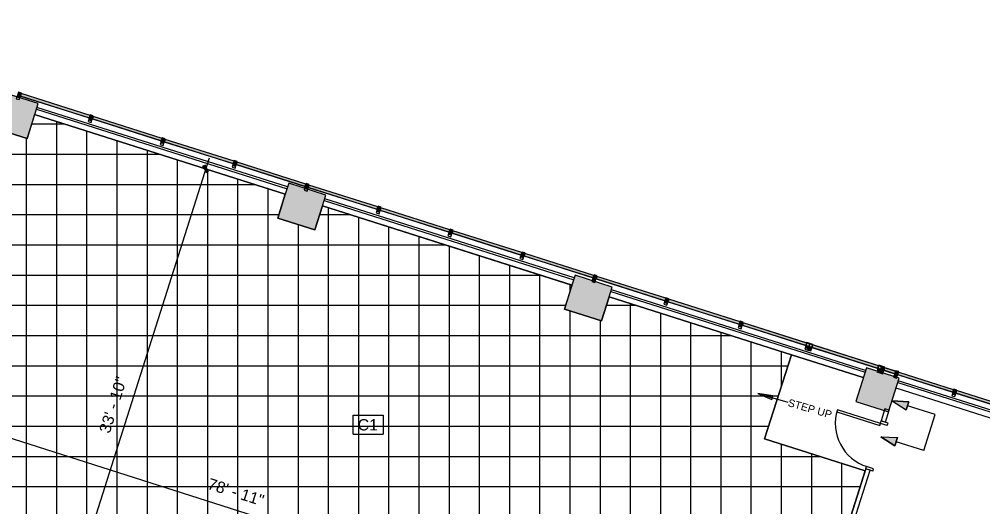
# Model space of a CAD drawing. Header units: inches. Extents: x 385 to 2249, y -1781 to -36.
# Drawn here: x 858 to 1624, y -472 to -85 of the extents above; entities that cross this region are included whole.
import ezdxf

# ---------------------------------------------------------------- set-up
doc = ezdxf.new("R2010")
doc.units = ezdxf.units.IN
doc.header["$MEASUREMENT"] = 0
for name, color, linetype, lineweight in [('A-ANNO-DIMS', 211, 'Continuous', 9), ('A-ANNO-DIMS-96', 211, 'Continuous', 9), ('A-ANNO-KEYN', 231, 'Continuous', 9), ('A-ANNO-NOTE', 131, 'Continuous', 9), ('A-COLS', 52, 'Continuous', 13), ('A-DETL', 90, 'Continuous', 9), ('A-DETL-GENF', 92, 'Continuous', 9), ('A-DETL-THIN', 151, 'Continuous', 9), ('A-DOOR', 31, 'Continuous', 13), ('A-DOOR-FRAM', 31, 'Continuous', 20), ('A-GLAZ-CURT', 52, 'Continuous', 13), ('A-GLAZ-CWMG', 51, 'Continuous', 13), ('A-WALL', 113, 'Continuous', 13), ('G-ANNO-TEXT', 231, 'Continuous', 9), ('I-WALL', 2, 'Continuous', 13)]:
    doc.layers.add(name, color=color, linetype=linetype, lineweight=lineweight)
doc.styles.add('Arial', font='arial.ttf', dxfattribs={"height": 9})
doc.styles.add('Swis721 Lt BT', font='swissl.ttf', dxfattribs={"height": 9})
doc.styles.add('Swis721 Lt BT_1', font='swissl.ttf', dxfattribs={"height": 6})
doc.dimstyles.new('OTJ_-_3_32__Linear__1__Tolerance', dxfattribs={"dimscale": 12, "dimtxt": 9.497835, "dimasz": 0.375, "dimexe": 0.75, "dimexo": 0.5, "dimgap": 0.5, "dimtad": 1, "dimdec": 0, "dimzin": 3, "dimdsep": 46, "dimlunit": 4, "dimtxsty": 'Swis721 Lt BT', "dimblk1": 'OBLIQUE', "dimblk2": 'OBLIQUE', "dimsah": 1, "dimcen": 0.09, "dimdle": 0.75, "dimazin": 0, "dimtfac": 1, "dimtdec": 4, "dimtix": 1, "dimtmove": 0, "dimatfit": 3, "dimfxl": 1, "dimtvp": 1, "dimfrac": 2, "dimtolj": 1, "dimtzin": 0, "dimarcsym": 2})
pattern_1 = [(0, (0, 0), (0, 24), []), (90, (0, 0), (-24, 1e-15), [])]

# ---------------------------------------------------------------- blocks, each defined once
blk = doc.blocks.new('System Panel - Glazed 2-5035624-Level 6 CONSTRUCTION')
at = {"layer": 'A-GLAZ-CURT', "lineweight": 9}
blk.add_hatch(color=7, dxfattribs=at).paths.add_polyline_path([(28.75, 0.25), (28.75, 2.25), (-28.75, 2.25), (-28.75, 0.25)], flags=0)
at = {"layer": 'A-GLAZ-CURT', "color": 8, "lineweight": 20}
for p, q in [((28.75, 2.25), (-28.75, 2.25)), ((-28.75, 2.25), (-28.75, 0.25)), ((-28.75, 0.25), (28.75, 0.25)), ((28.75, 0.25), (28.75, 2.25))]:
    blk.add_line(p, q, dxfattribs=at)
blk = doc.blocks.new('System Panel - Glazed 2-5035862-Level 6 CONSTRUCTION')
at = {"layer": 'A-GLAZ-CURT', "lineweight": 9}
blk.add_hatch(color=7, dxfattribs=at).paths.add_polyline_path([(28.75, 0.25), (28.75, 2.25), (-19.66, 2.25), (-19.66, 0.25), (-16.07, 0.25)], flags=0)
at = {"layer": 'A-GLAZ-CURT', "color": 8, "lineweight": 20}
for p, q in [((28.75, 2.25), (-28.75, 2.25)), ((-28.75, 2.25), (-28.75, 0.25)), ((-28.75, 0.25), (28.75, 0.25)), ((28.75, 0.25), (28.75, 2.25))]:
    blk.add_line(p, q, dxfattribs=at)
blk = doc.blocks.new('Rectangular Mullion - 2_5_ x 5_ rectangular-5019623-Level 6 CONSTRUCTION')
at = {"layer": 'A-GLAZ-CWMG', "lineweight": 9}
blk.add_hatch(color=7, dxfattribs=at).paths.add_polyline_path([(0, 1.76), (0, -2.75), (-2.5, -2.75), (-2.5, 1.76), (-1.23, 1.76)], flags=0)
at = {"layer": 'A-GLAZ-CWMG', "color": 8, "lineweight": 20}
for p, q in [((-2.5, 2.75), (0, 2.75)), ((-2.5, -2.75), (-2.5, 2.75)), ((0, 2.75), (0, -2.75)), ((0, -2.75), (-2.5, -2.75))]:
    blk.add_line(p, q, dxfattribs=at)
blk = doc.blocks.new('System Panel - Glazed 2-5036060-Level 6 CONSTRUCTION')
at = {"layer": 'A-GLAZ-CURT', "color": 8, "lineweight": 20}
for p, q in [((28.75, 2.25), (-28.75, 2.25)), ((-28.75, 2.25), (-28.75, 0.25)), ((-28.75, 0.25), (28.75, 0.25)), ((28.75, 0.25), (28.75, 2.25))]:
    blk.add_line(p, q, dxfattribs=at)
blk = doc.blocks.new('Rectangular Mullion - 2_5_ x 5_ rectangular-5019624-Level 6 CONSTRUCTION')
at = {"layer": 'A-GLAZ-CWMG', "lineweight": 9}
h = blk.add_hatch(color=7, dxfattribs=at)
h.paths.add_polyline_path([(-2.5, 2.75), (-2.5, -0.25), (0, -0.25), (0, 2.75), (-1.75, 2.75)], flags=0)
h.paths.add_polyline_path([(-2.5, -2.25), (-2.5, -2.75), (0, -2.75), (0, -2.25), (-1.87, -2.25)], flags=0)
at = {"layer": 'A-GLAZ-CWMG', "color": 8, "lineweight": 20}
for p, q in [((0, 2.75), (-2.5, 2.75)), ((-2.5, 2.75), (-2.5, -2.75)), ((0, -2.75), (0, 2.75)), ((-2.5, -2.75), (0, -2.75))]:
    blk.add_line(p, q, dxfattribs=at)
blk = doc.blocks.new('System Panel - Glazed 2-5327704-Level 6 CONSTRUCTION')
at = {"layer": 'A-GLAZ-CURT', "lineweight": 9}
blk.add_hatch(color=7, dxfattribs=at).paths.add_polyline_path([(63.54, 0.25), (63.54, 2.25), (-63.54, 2.25), (-63.54, 0.25), (42.92, 0.25)], flags=0)
at = {"layer": 'A-GLAZ-CURT', "color": 8, "lineweight": 20}
for p, q in [((63.54, 2.25), (-63.54, 2.25)), ((-63.54, 2.25), (-63.54, 0.25)), ((-63.54, 0.25), (63.54, 0.25)), ((63.54, 0.25), (63.54, 2.25))]:
    blk.add_line(p, q, dxfattribs=at)
blk = doc.blocks.new('System Panel - Glazed 2-5036250-Level 6 CONSTRUCTION')
at = {"layer": 'A-GLAZ-CURT', "lineweight": 9}
blk.add_hatch(color=7, dxfattribs=at).paths.add_polyline_path([(29.75, 0.25), (29.75, 2.25), (-29.75, 2.25), (-29.75, 0.25), (25.95, 0.25)], flags=0)
at = {"layer": 'A-GLAZ-CURT', "color": 8, "lineweight": 20}
for p, q in [((29.75, 2.25), (-29.75, 2.25)), ((-29.75, 2.25), (-29.75, 0.25)), ((-29.75, 0.25), (29.75, 0.25)), ((29.75, 0.25), (29.75, 2.25))]:
    blk.add_line(p, q, dxfattribs=at)
blk = doc.blocks.new('System Panel - Glazed 2-5036446-Level 6 CONSTRUCTION')
at = {"layer": 'A-GLAZ-CURT', "lineweight": 9}
blk.add_hatch(color=7, dxfattribs=at).paths.add_polyline_path([(28.75, 0.25), (28.75, 2.25), (-28.75, 2.25), (-28.75, 0.25), (18.86, 0.25)], flags=0)
at = {"layer": 'A-GLAZ-CURT', "color": 8, "lineweight": 20}
for p, q in [((28.75, 2.25), (-28.75, 2.25)), ((-28.75, 2.25), (-28.75, 0.25)), ((-28.75, 0.25), (28.75, 0.25)), ((28.75, 0.25), (28.75, 2.25))]:
    blk.add_line(p, q, dxfattribs=at)
blk = doc.blocks.new('System Panel - Glazed 2-5026264-Level 6 CONSTRUCTION')
at = {"layer": 'A-GLAZ-CURT', "lineweight": 9}
blk.add_hatch(color=7, dxfattribs=at).paths.add_polyline_path([(28.75, 0.25), (28.75, 2.25), (-28.75, 2.25), (-28.75, 0.25), (26.06, 0.25)], flags=0)
at = {"layer": 'A-GLAZ-CURT', "color": 8, "lineweight": 20}
for p, q in [((28.75, 2.25), (-28.75, 2.25)), ((-28.75, 2.25), (-28.75, 0.25)), ((-28.75, 0.25), (28.75, 0.25)), ((28.75, 0.25), (28.75, 2.25))]:
    blk.add_line(p, q, dxfattribs=at)
blk = doc.blocks.new('System Panel - Glazed 2-5036779-Level 6 CONSTRUCTION')
at = {"layer": 'A-GLAZ-CURT', "lineweight": 9}
blk.add_hatch(color=7, dxfattribs=at).paths.add_polyline_path([(28.75, 0.25), (28.75, 2.25), (-28.75, 2.25), (-28.75, 0.25)], flags=0)
at = {"layer": 'A-GLAZ-CURT', "color": 8, "lineweight": 20}
for p, q in [((28.75, 2.25), (-28.75, 2.25)), ((-28.75, 2.25), (-28.75, 0.25)), ((-28.75, 0.25), (28.75, 0.25)), ((28.75, 0.25), (28.75, 2.25))]:
    blk.add_line(p, q, dxfattribs=at)
blk = doc.blocks.new('System Panel - Glazed 2-5036977-Level 6 CONSTRUCTION')
at = {"layer": 'A-GLAZ-CURT', "lineweight": 9}
blk.add_hatch(color=7, dxfattribs=at).paths.add_polyline_path([(28.75, 0.25), (28.75, 2.25), (-28.75, 2.25), (-28.75, 0.25), (22.65, 0.25)], flags=0)
at = {"layer": 'A-GLAZ-CURT', "color": 8, "lineweight": 20}
for p, q in [((28.75, 2.25), (-28.75, 2.25)), ((-28.75, 2.25), (-28.75, 0.25)), ((-28.75, 0.25), (28.75, 0.25)), ((28.75, 0.25), (28.75, 2.25))]:
    blk.add_line(p, q, dxfattribs=at)
blk = doc.blocks.new('System Panel - Glazed 2-5037066-Level 6 CONSTRUCTION')
at = {"layer": 'A-GLAZ-CURT', "lineweight": 9}
blk.add_hatch(color=7, dxfattribs=at).paths.add_polyline_path([(28.75, 0.25), (28.75, 2.25), (-28.75, 2.25), (-28.75, 0.25), (19.62, 0.25)], flags=0)
at = {"layer": 'A-GLAZ-CURT', "color": 8, "lineweight": 20}
for p, q in [((28.75, 2.25), (-28.75, 2.25)), ((-28.75, 2.25), (-28.75, 0.25)), ((-28.75, 0.25), (28.75, 0.25)), ((28.75, 0.25), (28.75, 2.25))]:
    blk.add_line(p, q, dxfattribs=at)
blk = doc.blocks.new('Walls 77 - Walls 3-5131685-Level 6 CONSTRUCTION')
at = {"layer": 'A-WALL', "lineweight": 9}
for p, q in [((59.48, -1914.39), (59.48, -1701.62)), ((53.49, -1810.31), (53.49, -1867.81)), ((53.49, -1870.31), (53.49, -1916.22)), ((53.49, -1918.72), (53.49, -1927.81)), ((53.49, -1932.81), (53.49, -1987.81)), ((59.48, -2153.51), (59.48, -1941.62)), ((53.49, -1992.81), (53.49, -2045.81)), ((53.49, -2048.31), (53.49, -2107.81)), ((53.49, -2110.31), (53.49, -2167.81)), ((53.49, -2170.31), (53.49, -2227.81)), ((59.48, -2392.57), (59.48, -2184.53)), ((53.49, -2230.31), (53.49, -2287.81)), ((53.49, -2290.31), (53.49, -2347.81)), ((53.49, -2350.31), (53.49, -2407.81)), ((53.49, -2410.31), (53.49, -2467.81)), ((59.48, -2632.56), (59.48, -2423.58)), ((53.49, -2470.31), (53.49, -2527.81)), ((53.49, -2530.31), (53.49, -2587.81)), ((53.49, -2590.31), (53.49, -2647.81))]:
    blk.add_line(p, q, dxfattribs=at)
blk = doc.blocks.new('System Panel - Glazed 2-5442518-Level 6 CONSTRUCTION')
at = {"layer": 'A-GLAZ-CURT', "color": 8, "lineweight": 20}
for p, q in [((56.5, 2.25), (-56.5, 2.25)), ((-56.5, 2.25), (-56.5, 0.25)), ((-56.5, 0.25), (56.5, 0.25)), ((56.5, 0.25), (56.5, 2.25))]:
    blk.add_line(p, q, dxfattribs=at)
blk = doc.blocks.new('Rectangular Mullion - 2_5_ x 5_ rectangular-V7-Level 6 CONSTRUCTION')
at = {"layer": 'A-GLAZ-CWMG', "lineweight": 9}
h = blk.add_hatch(color=7, dxfattribs=at)
h.paths.add_polyline_path([(0, 2.07), (0, -0.25), (-2.5, -0.25), (-2.5, 2.07), (-0.22, 2.07)], flags=0)
h.paths.add_polyline_path([(0, -2.25), (0, -2.75), (-2.5, -2.75), (-2.5, -2.25), (-1.58, -2.25)], flags=0)
at = {"layer": 'A-GLAZ-CWMG', "color": 8, "lineweight": 20}
for p, q in [((-2.5, 2.75), (0, 2.75)), ((-2.5, -2.75), (-2.5, 2.75)), ((0, 2.75), (0, -2.75)), ((0, -2.75), (-2.5, -2.75))]:
    blk.add_line(p, q, dxfattribs=at)
blk = doc.blocks.new('System Panel - Glazed 2-5442714-Level 6 CONSTRUCTION')
at = {"layer": 'A-GLAZ-CURT', "color": 8, "lineweight": 20}
for p, q in [((26.5, 2.25), (-26.5, 2.25)), ((-26.5, 2.25), (-26.5, 0.25)), ((-26.5, 0.25), (26.5, 0.25)), ((26.5, 0.25), (26.5, 2.25))]:
    blk.add_line(p, q, dxfattribs=at)
blk = doc.blocks.new('Walls 104 - Walls 3-5504135-Level 6 CONSTRUCTION')
at = {"layer": 'A-WALL', "lineweight": 9}
for p, q in [((53.49, -1700.81), (53.49, -1913.58)), ((59.48, -1913.58), (59.48, -1700.81)), ((53.49, -1940.81), (53.49, -2152.7)), ((59.48, -2000.81), (59.48, -1940.81)), ((59.48, -2152.7), (59.48, -2000.81)), ((53.49, -2183.72), (53.49, -2391.77)), ((59.48, -2391.77), (59.48, -2183.72)), ((53.49, -2422.77), (53.49, -2631.75)), ((59.48, -2631.75), (59.48, -2422.77))]:
    blk.add_line(p, q, dxfattribs=at)
blk = doc.blocks.new('Columns 65 - Columns 4-5528782-Level 6 CONSTRUCTION')
at = {"layer": 'A-COLS', "lineweight": 9}
blk.add_hatch(color=7, dxfattribs=at).paths.add_polyline_path([(1403.47, -851.36), (1412.18, -824.56), (1386.29, -816.15), (1377.58, -842.95), (1388.95, -846.64)], flags=0)
at = {"layer": 'A-COLS', "color": 8, "lineweight": 20}
for p, q in [((1386.29, -816.15), (1377.58, -842.95)), ((1412.18, -824.56), (1386.29, -816.15)), ((1403.47, -851.36), (1412.18, -824.56)), ((1377.58, -842.95), (1403.47, -851.36))]:
    blk.add_line(p, q, dxfattribs=at)
blk = doc.blocks.new('Columns 66 - Columns 4-5528794-Level 6 CONSTRUCTION')
at = {"layer": 'A-COLS', "lineweight": 9}
blk.add_hatch(color=7, dxfattribs=at).paths.add_polyline_path([(1405.26, -851.96), (1413.97, -825.15), (1384.47, -815.56), (1375.77, -842.38), (1381.81, -844.34)], flags=0)
at = {"layer": 'A-COLS', "color": 8, "lineweight": 20}
for p, q in [((1384.47, -815.56), (1381.94, -823.35)), ((1413.97, -825.15), (1384.47, -815.56)), ((1381.94, -823.35), (1375.76, -842.37)), ((1411.42, -832.99), (1413.97, -825.15)), ((1405.26, -851.96), (1411.42, -832.99)), ((1375.77, -842.38), (1405.26, -851.96))]:
    blk.add_line(p, q, dxfattribs=at)
blk = doc.blocks.new('Columns 67 - Columns 4-5528806-Level 6 CONSTRUCTION')
at = {"layer": 'A-COLS', "lineweight": 9}
blk.add_hatch(color=7, dxfattribs=at).paths.add_polyline_path([(1405.01, -852.73), (1413.98, -825.15), (1384.49, -815.57), (1375.55, -843.15), (1405.01, -852.73)], flags=0)
at = {"layer": 'A-COLS', "color": 8, "lineweight": 20}
for p, q in [((1384.49, -815.57), (1381.7, -824.13)), ((1413.98, -825.15), (1384.49, -815.57)), ((1381.7, -824.13), (1375.52, -843.15)), ((1411.19, -833.71), (1413.98, -825.15)), ((1405.02, -852.73), (1411.19, -833.71)), ((1375.53, -843.15), (1405.01, -852.73))]:
    blk.add_line(p, q, dxfattribs=at)
blk = doc.blocks.new('Columns 68 - Columns 4-5528818-Level 6 CONSTRUCTION')
at = {"layer": 'A-COLS', "lineweight": 9}
blk.add_hatch(color=7, dxfattribs=at).paths.add_polyline_path([(1405.01, -852.73), (1413.99, -825.15), (1384.48, -815.57), (1375.53, -843.15), (1381.57, -845.12)], flags=0)
at = {"layer": 'A-COLS', "color": 8, "lineweight": 20}
for p, q in [((1384.48, -815.57), (1381.7, -824.13)), ((1413.99, -825.15), (1384.48, -815.57)), ((1381.7, -824.13), (1375.52, -843.15)), ((1411.2, -833.72), (1413.99, -825.15)), ((1405.02, -852.74), (1411.2, -833.72)), ((1375.53, -843.16), (1405.01, -852.74))]:
    blk.add_line(p, q, dxfattribs=at)
blk = doc.blocks.new('Single Flush - OTJ_SOLIDFLUSH_ALUM-5770998-Level 6 CONSTRUCTION')
at = {"layer": 'A-DOOR', "lineweight": 20}
for p, q in [((16.15625, 37.5625), (16.15625, 1.75)), ((17.90625, 37.5625), (16.15625, 37.5625)), ((17.90625, 1.75), (17.90625, 37.5625)), ((16.15625, 1.75), (17.90625, 1.75))]:
    blk.add_line(p, q, dxfattribs=at)
at = {"layer": 'A-DOOR', "lineweight": 9}
blk.add_arc((17.90625, 1.75), 35.8125, 90, 180.5, dxfattribs=at)
at = {"layer": 'A-DOOR-FRAM'}
for p, q in [((-20, -4), (-20, 1.75)), ((-20, 1.75), (-18, 1.75)), ((-18, -4), (-18, 1.75)), ((18.000004, -4), (18.000004, 1.75)), ((18.000004, 1.75), (20.000004, 1.75)), ((20.000004, -4), (20.000004, 1.75)), ((-20, -4), (-18, -4)), ((18.000004, -4), (20.000004, -4))]:
    blk.add_line(p, q, dxfattribs=at)
blk = doc.blocks.new('Align Symbol - Adjustable-5833604-Level 6 CONSTRUCTION')
at = {"layer": 'A-DETL-GENF'}
for p, q in [((0, -36), (0, -12.91)), ((30, -36), (30, -12.91)), ((0, -36), (30, -36))]:
    blk.add_line(p, q, dxfattribs=at)
blk = doc.blocks.new('DIMBLOCK6-Level 6 CONSTRUCTION')
at = {"layer": 'A-ANNO-DIMS-96'}
for p, q in [((1009.03, -195.03), (880.95, -598.7)), ((1003.63, -202.76), (1014.89, -206.33)), ((1006.31, -203.61), (1003.63, -202.76)), ((880.99, -589.27), (892.25, -592.84)), ((883.67, -590.12), (880.99, -589.27))]:
    blk.add_line(p, q, dxfattribs=at)
at = {"layer": 'A-ANNO-DIMS-96', "lineweight": 50}
for p, q in [((1006.31, -203.61), (1004.85, -200.78)), ((1006.31, -203.61), (1007.78, -206.43)), ((883.67, -590.12), (882.21, -587.3)), ((883.67, -590.12), (885.14, -592.95))]:
    blk.add_line(p, q, dxfattribs=at)
at = {"layer": 'A-ANNO-DIMS-96', "color": 0, "insert": (921.42, -411.61), "char_height": 9, "width": 50.836, "attachment_point": 1, "rotation": 72.39618, "line_spacing_factor": 1.005062, "style": 'Swis721 Lt BT'}
blk.add_mtext('33\' - 10"', dxfattribs=at)
blk = doc.blocks.new('_Oblique')
at = {"color": 0, "linetype": 'ByBlock', "lineweight": -2}
blk.add_line((-0.5, -0.5), (0.5, 0.5), dxfattribs=at)
blk = doc.blocks.new('DIMBLOCK8-Level 6 CONSTRUCTION')
at = {"layer": 'A-ANNO-DIMS-96'}
for p, q in [((572.8, -331.42), (576.36, -320.26)), ((565.05, -326.1), (1483.98, -619.16)), ((573.62, -328.84), (572.8, -331.42)), ((1474.55, -619.11), (1478.14, -607.85)), ((1475.4, -616.42), (1474.55, -619.11))]:
    blk.add_line(p, q, dxfattribs=at)
at = {"layer": 'A-ANNO-DIMS-96', "lineweight": 50}
for p, q in [((573.62, -328.84), (570.79, -330.3)), ((573.62, -328.84), (576.45, -327.38)), ((1475.4, -616.42), (1472.58, -617.88)), ((1475.4, -616.42), (1478.23, -614.96))]:
    blk.add_line(p, q, dxfattribs=at)
at = {"layer": 'A-ANNO-DIMS-96', "color": 0, "insert": (1009.81, -449.03), "char_height": 9, "width": 50.836, "attachment_point": 1, "rotation": 342.31196, "line_spacing_factor": 1.005062, "style": 'Swis721 Lt BT'}
blk.add_mtext('78\' - 11"', dxfattribs=at)
blk = doc.blocks.new('Keynote Tag - Keynote Number - Boxed-135510-Level 6 CONSTRUCTION')
at = {"layer": 'A-ANNO-KEYN'}
for p, q in [((-0.125, -0.0792), (-0.125, 0.0781)), ((-0.125, 0.0781), (0.125, 0.0781)), ((0.125, 0.0781), (0.125, -0.0792)), ((-0.125, -0.0792), (0.125, -0.0792))]:
    blk.add_line(p, q, dxfattribs=at)

msp = doc.modelspace()

# ---------------------------------------------------------------- hatches: boundary and pattern name
at = {"layer": 'A-ANNO-NOTE'}
for points in [[(1563.16, -395.13), (1565.25, -388.54), (1551.9, -387.93), (1557.45, -391.48)], [(1554.08, -423.72), (1556.18, -417.13), (1542.83, -416.52), (1549.57, -420.84)]]:
    msp.add_hatch(color=256, dxfattribs=at).paths.add_polyline_path(points, flags=0)
at = {"layer": 'A-DETL-GENF'}
h = msp.add_hatch(dxfattribs=at)
h.set_pattern_fill('FP2_11', color=254, style=0, pattern_type=2)
h.set_pattern_definition(pattern_1)
h.paths.add_polyline_path([(1369.5, -744.27), (1419.19, -587.65), (1478.52, -606.48), (1530.5, -443.5), (1450.55, -418), (1471.82, -351.31), (1327.04, -305.37), (1321.01, -324.38), (1291.45, -314.98), (1297.49, -295.94), (1099.19, -233.02), (1093.12, -252.08), (1063.59, -242.68), (1069.63, -223.64), (870.42, -160.47), (864.34, -179.5), (834.83, -170.09), (840.87, -151.06), (644.52, -88.76), (638.93, -106.39), (571.01, -84.84), (570.97, -100.34), (570.97, -100.39), (570.97, -267.39), (567.47, -267.39), (567.47, -100.39), (428.47, -100.34), (428.44, -112.89), (415.97, -112.89), (415.97, -318.91), (443.92, -318.91), (443.92, -333.64), (567.47, -333.64), (567.47, -329.39), (570.97, -329.39), (570.97, -337.14), (562.43, -337.14), (562.43, -343.39), (558.93, -343.39), (558.93, -337.14), (443.92, -337.14), (443.92, -350.39), (415.97, -350.39), (415.97, -453.14), (558.93, -453.14), (558.93, -401.39), (562.43, -401.39), (562.43, -425.25), (653.93, -454.28), (635.79, -511.47), (1346.97, -737.12)], flags=0)
h = msp.add_hatch(dxfattribs=at)
h.set_pattern_fill('FP2_11', color=254, style=0, pattern_type=2)
h.set_pattern_definition(pattern_1)
h.paths.add_polyline_path([(562.43, -425.25), (562.43, -401.39), (558.93, -401.39), (558.93, -424.14), (560.85, -424.75)], flags=0)
h.paths.add_polyline_path([(443.92, -350.39), (443.92, -337.14), (558.93, -337.14), (558.93, -343.39), (562.43, -343.39), (562.43, -337.14), (570.97, -337.14), (570.97, -329.39), (567.47, -329.39), (567.47, -333.64), (443.92, -333.64), (443.92, -318.91), (415.97, -318.91), (415.97, -350.39), (428.47, -350.39)], flags=0)
h.paths.add_polyline_path([(1321.01, -324.38), (1291.46, -315), (1291.46, -315.01), (1297.51, -316.92)], flags=0)
h.paths.add_polyline_path([(567.47, -267.39), (570.97, -267.39), (570.95, -100.34), (567.47, -100.39), (567.47, -220.18)], flags=0)
h.paths.add_polyline_path([(864.38, -179.51), (864.38, -179.5), (834.83, -170.12), (834.83, -170.13), (864.38, -179.51)], flags=0)
h.paths.add_polyline_path([(638.83, -106.37), (638.82, -106.36), (637.9, -106.08)], flags=0)
at = {"layer": 'G-ANNO-TEXT'}
msp.add_hatch(color=7, dxfattribs=at).paths.add_polyline_path([(1445.21, -382.06), (1456.3, -386.91), (1457.18, -383.88)], flags=0)

# ---------------------------------------------------------------- linework, layer by layer
at = {"layer": 'A-ANNO-NOTE'}
for p, q in [((1565.25, -388.54), (1551.9, -387.93)), ((1551.9, -387.93), (1563.16, -395.13)), ((1551.9, -387.93), (1563.16, -395.13)), ((1551.9, -387.93), (1565.25, -388.54)), ((1563.16, -395.13), (1565.25, -388.54)), ((1565.25, -388.54), (1563.16, -395.13)), ((1542.83, -416.52), (1556.18, -417.13)), ((1554.08, -423.72), (1542.83, -416.52)), ((1542.83, -416.52), (1556.18, -417.13)), ((1542.83, -416.52), (1554.08, -423.72)), ((1556.18, -417.13), (1554.08, -423.72)), ((1554.08, -423.72), (1556.18, -417.13))]:
    msp.add_line(p, q, dxfattribs=at)
at = {"layer": 'A-DETL', "lineweight": 13}
for p, q in [((1471.82, -351.31), (1450.55, -418)), ((1529.01, -369.46), (1471.82, -351.31)), ((1450.55, -418), (1530.55, -443.51))]:
    msp.add_line(p, q, dxfattribs=at)
at = {"layer": 'A-DETL-THIN'}
for p, q in [((870.42, -160.43), (864.38, -179.5)), ((1069.64, -223.64), (870.42, -160.43)), ((864.38, -179.5), (834.83, -170.12)), ((1063.59, -242.7), (1069.64, -223.64)), ((1099.19, -233.02), (1093.14, -252.08)), ((1297.51, -295.94), (1099.19, -233.02)), ((1093.14, -252.08), (1063.59, -242.7)), ((1291.46, -315), (1297.51, -295.94)), ((1327.04, -305.37), (1321.01, -324.38)), ((1471.82, -351.31), (1327.04, -305.37)), ((1321.01, -324.38), (1291.46, -315)), ((1450.55, -418), (1471.82, -351.31)), ((1530.5, -443.5), (1450.55, -418)), ((1478.52, -606.48), (1530.5, -443.5))]:
    msp.add_line(p, q, dxfattribs=at)
at = {"layer": 'G-ANNO-TEXT', "color": 7}
for p, q in [((1445.21, -382.06), (1456.3, -386.91)), ((1457.18, -383.88), (1445.21, -382.06)), ((1445.21, -382.06), (1469.02, -388.94)), ((1456.3, -386.91), (1457.18, -383.88))]:
    msp.add_line(p, q, dxfattribs=at)
at = {"layer": 'I-WALL'}
for p, q in [((1546.23, -394.33), (1543.19, -403.85)), ((1549.57, -395.39), (1546.23, -394.33)), ((1546.53, -404.92), (1549.57, -395.39)), ((1543.19, -403.85), (1546.53, -404.92)), ((1531.04, -441.96), (1460.06, -664.54)), ((1468.79, -648.69), (1534.38, -443.03)), ((1534.38, -443.03), (1531.04, -441.96))]:
    msp.add_line(p, q, dxfattribs=at)

# ---------------------------------------------------------------- block references
at = {"layer": 'A-ANNO-KEYN', "xscale": 95.99999999999994, "yscale": 95.99999999999994, "zscale": 95.99999999999994}
msp.add_blockref('Keynote Tag - Keynote Number - Boxed-135510-Level 6 CONSTRUCTION', (1135.46, -406.86), dxfattribs=at)
at = {"layer": 'A-COLS', "lineweight": 9, "rotation": 0.3967009999964257}
for name, p in [('Columns 68 - Columns 4-5528818-Level 6 CONSTRUCTION', (-546.51, 663.49)), ('Columns 67 - Columns 4-5528806-Level 6 CONSTRUCTION', (-317.75, 590.91)), ('Columns 66 - Columns 4-5528794-Level 6 CONSTRUCTION', (-90.12, 517.83)), ('Columns 65 - Columns 4-5528782-Level 6 CONSTRUCTION', (139.6, 444.94))]:
    msp.add_blockref(name, p, dxfattribs=at)
at = {"layer": 'A-DETL-GENF', "rotation": 72.39670099999974}
msp.add_blockref('Align Symbol - Adjustable-5833604-Level 6 CONSTRUCTION', (1542.83, -416.52), dxfattribs=at)
at = {"layer": 'A-DOOR', "rotation": 72.31195748086935}
msp.add_blockref('Single Flush - OTJ_SOLIDFLUSH_ALUM-5770998-Level 6 CONSTRUCTION', (1538.78, -423.44), dxfattribs=at)
at = {"layer": 'A-GLAZ-CURT', "lineweight": 9, "rotation": 342.396186574362}
for name, p in [('System Panel - Glazed 2-5026264-Level 6 CONSTRUCTION', (886.41, -154.74)), ('System Panel - Glazed 2-5026264-Level 6 CONSTRUCTION', (943.6, -172.88)), ('System Panel - Glazed 2-5037066-Level 6 CONSTRUCTION', (1000.79, -191.03)), ('System Panel - Glazed 2-5037066-Level 6 CONSTRUCTION', (1057.98, -209.18)), ('System Panel - Glazed 2-5037066-Level 6 CONSTRUCTION', (1115.17, -227.32)), ('System Panel - Glazed 2-5036977-Level 6 CONSTRUCTION', (1172.36, -245.47)), ('System Panel - Glazed 2-5036779-Level 6 CONSTRUCTION', (1229.56, -263.61)), ('System Panel - Glazed 2-5026264-Level 6 CONSTRUCTION', (1286.75, -281.76)), ('System Panel - Glazed 2-5036446-Level 6 CONSTRUCTION', (1343.94, -299.91)), ('System Panel - Glazed 2-5036250-Level 6 CONSTRUCTION', (1402.08, -318.36)), ('System Panel - Glazed 2-5327704-Level 6 CONSTRUCTION', (1493.39, -347.33)), ('System Panel - Glazed 2-5442518-Level 6 CONSTRUCTION', (1486.67, -345.2)), ('System Panel - Glazed 2-5442714-Level 6 CONSTRUCTION', (1458.08, -336.12)), ('System Panel - Glazed 2-5036060-Level 6 CONSTRUCTION', (1515.51, -354.34)), ('System Panel - Glazed 2-5035862-Level 6 CONSTRUCTION', (1572.7, -372.49)), ('System Panel - Glazed 2-5035624-Level 6 CONSTRUCTION', (1629.89, -390.64))]:
    msp.add_blockref(name, p, dxfattribs=at)
at = {"layer": 'A-GLAZ-CWMG', "lineweight": 9, "extrusion": (0, 0, -1), "rotation": 197.603813425638}
for name, p in [('Rectangular Mullion - 2_5_ x 5_ rectangular-5019623-Level 6 CONSTRUCTION', (-859.01, -146.04)), ('Rectangular Mullion - 2_5_ x 5_ rectangular-5019623-Level 6 CONSTRUCTION', (-916.2, -164.19)), ('Rectangular Mullion - 2_5_ x 5_ rectangular-5019623-Level 6 CONSTRUCTION', (-973.39, -182.34)), ('Rectangular Mullion - 2_5_ x 5_ rectangular-5019623-Level 6 CONSTRUCTION', (-1030.58, -200.48)), ('Rectangular Mullion - 2_5_ x 5_ rectangular-5019623-Level 6 CONSTRUCTION', (-1087.77, -218.63)), ('Rectangular Mullion - 2_5_ x 5_ rectangular-5019623-Level 6 CONSTRUCTION', (-1144.96, -236.77)), ('Rectangular Mullion - 2_5_ x 5_ rectangular-5019623-Level 6 CONSTRUCTION', (-1202.15, -254.92)), ('Rectangular Mullion - 2_5_ x 5_ rectangular-5019623-Level 6 CONSTRUCTION', (-1259.34, -273.07)), ('Rectangular Mullion - 2_5_ x 5_ rectangular-5019623-Level 6 CONSTRUCTION', (-1316.53, -291.21)), ('Rectangular Mullion - 2_5_ x 5_ rectangular-5019623-Level 6 CONSTRUCTION', (-1373.72, -309.36)), ('Rectangular Mullion - 2_5_ x 5_ rectangular-5019623-Level 6 CONSTRUCTION', (-1432.82, -328.11)), ('Rectangular Mullion - 2_5_ x 5_ rectangular-V7-Level 6 CONSTRUCTION', (-1485.72, -344.89)), ('Rectangular Mullion - 2_5_ x 5_ rectangular-V7-Level 6 CONSTRUCTION', (-1542.91, -363.04)), ('Rectangular Mullion - 2_5_ x 5_ rectangular-5019623-Level 6 CONSTRUCTION', (-1545.29, -363.8)), ('Rectangular Mullion - 2_5_ x 5_ rectangular-5019623-Level 6 CONSTRUCTION', (-1556.34, -367.3)), ('Rectangular Mullion - 2_5_ x 5_ rectangular-5019623-Level 6 CONSTRUCTION', (-1602.48, -381.94))]:
    msp.add_blockref(name, p, dxfattribs=at)
at = {"layer": 'A-GLAZ-CWMG', "lineweight": 9, "rotation": 162.396186574362}
msp.add_blockref('Rectangular Mullion - 2_5_ x 5_ rectangular-5019624-Level 6 CONSTRUCTION', (1485.72, -344.89), dxfattribs=at)
at = {"layer": 'A-WALL', "lineweight": 9, "rotation": 252.3961828634399}
for name, p in [('Walls 77 - Walls 3-5131685-Level 6 CONSTRUCTION', (3399.06, -895.66)), ('Walls 104 - Walls 3-5504135-Level 6 CONSTRUCTION', (3396.92, -899.72))]:
    msp.add_blockref(name, p, dxfattribs=at)

# ---------------------------------------------------------------- texts
at = {"layer": 'A-ANNO-KEYN', "insert": (1127.17, -402.41), "char_height": 9, "width": 19.695, "attachment_point": 1, "style": 'Arial'}
msp.add_mtext('C1', dxfattribs=at)
at = {"layer": 'G-ANNO-TEXT', "color": 7, "insert": (1470.21, -386.17), "char_height": 6, "width": 41.208, "attachment_point": 1, "rotation": 343.87552, "style": 'Swis721 Lt BT_1'}
msp.add_mtext('STEP UP', dxfattribs=at)

# ---------------------------------------------------------------- dimensions: what is measured, and where the dimension line sits
at = {"layer": 'A-ANNO-DIMS'}
for base, p1, p2, angle, override, picture, middle in [((883.67, -590.12), (1009.35, -204.57), (886.71, -591.09), 72.39618, {"dimpost": '<>', "dimfxl": 405.503457}, 'DIMBLOCK6-Level 6 CONSTRUCTION', (934.87, -393.65)), ((1475.4, -616.42), (570.97, -337.14), (1476.37, -613.39), 342.31196, {"dimpost": '<>', "dimfxl": 946.603129}, 'DIMBLOCK8-Level 6 CONSTRUCTION', (1027.74, -462.51))]:
    dim = msp.add_linear_dim(base=base, p1=p1, p2=p2, angle=angle, dimstyle='OTJ_-_3_32__Linear__1__Tolerance', override=override, dxfattribs=at)
    dim.commit()
    dim.dimension.update_dxf_attribs({"geometry": picture, "text_midpoint": middle})

doc.saveas('drawing.dxf')
